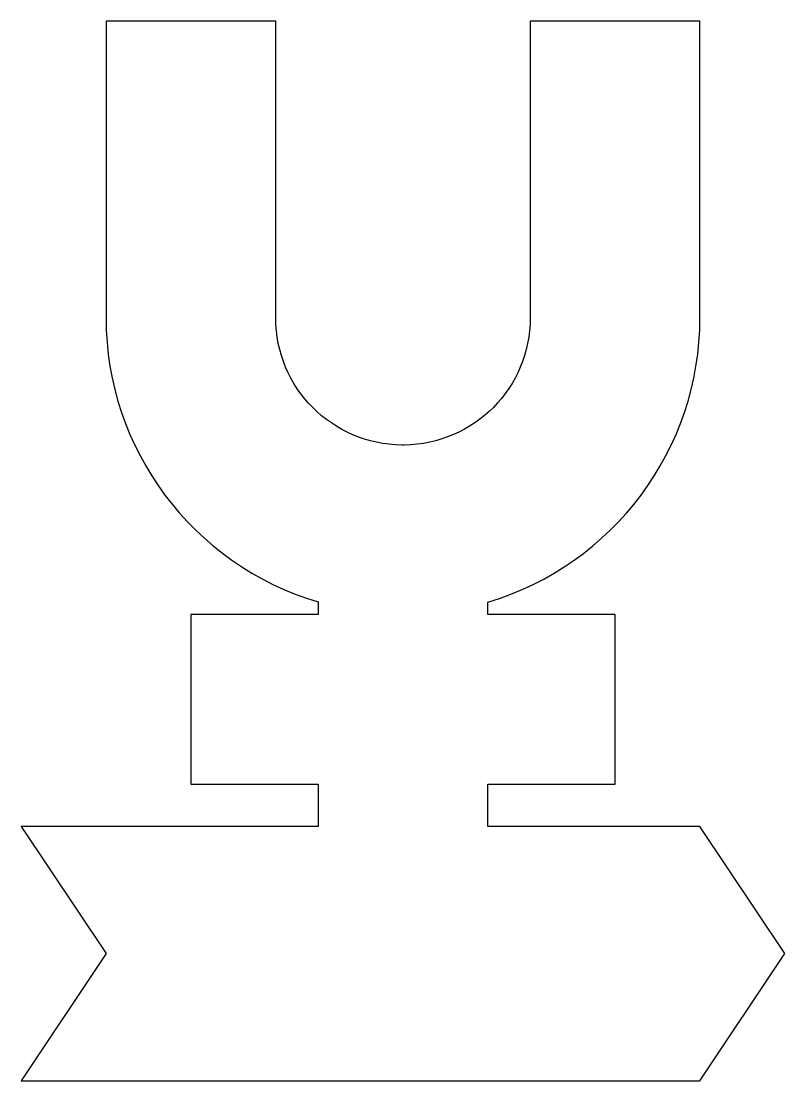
# Model space of a CAD drawing. Extents: x 0 to 9, y 0 to 12.5.
import ezdxf

# ---------------------------------------------------------------- set-up
doc = ezdxf.new("R2010")
doc.units = 0
doc.layers.add('Layer_1', color=7, linetype='CONTINUOUS')

msp = doc.modelspace()

# ---------------------------------------------------------------- linework, layer by layer
at = {"layer": 'Layer_1', "color": 7}
for p, q in [((0.999964, 12.500442), (0.9994, 8.99987)), ((2.999963, 12.500442), (0.999964, 12.500442)), ((2.999681, 8.99987), (2.999963, 12.500442)), ((5.99998, 12.500442), (5.999381, 8.99987)), ((7.999978, 12.500442), (5.99998, 12.500442)), ((7.999834, 8.99987), (7.999978, 12.500442)), ((4.514407, 7.500565), (4.489063, 7.500565)), ((3.499711, 5.649046), (3.499711, 5.500202)), ((5.500071, 5.500202), (5.500071, 5.647381)), ((3.499711, 5.500202), (1.999855, 5.500202)), ((1.999855, 5.500202), (1.999855, 3.500404)), ((6.99993, 5.500202), (5.500071, 5.500202)), ((6.99993, 3.500404), (6.99993, 5.500202)), ((1.999855, 3.500404), (3.499711, 3.500404)), ((3.499711, 3.500404), (3.499711, 3.000447)), ((5.500071, 3.000447), (5.500071, 3.500404)), ((5.500071, 3.500404), (6.99993, 3.500404)), ((3.499711, 3.000447), (0, 3.000447)), ((0, 3.000447), (0.999857, 1.500295)), ((7.999857, 3.000278), (5.500071, 3.000447)), ((8.999926, 1.500125), (7.999857, 3.000278)), ((0.999857, 1.500295), (0, 0.000171)), ((7.999857, 0.000001), (8.999926, 1.500125)), ((0, 0.000171), (7.999857, 0.000001))]:
    msp.add_line(p, q, dxfattribs=at)
for points in [[(0.9994, 8.99987), (1.000811, 7.453152), (2.017429, 6.090808), (3.499711, 5.649046)], [(4.489063, 7.500565), (3.665056, 7.506492), (3.000042, 8.175838), (2.999681, 8.99987)], [(5.999381, 8.99987), (5.999099, 8.17756), (5.33669, 7.508806), (4.514407, 7.500565)], [(5.500071, 5.647381), (6.982722, 6.089538), (7.999154, 7.4527), (7.999834, 8.99987)]]:
    msp.add_open_spline(points, degree=3, dxfattribs=at)

doc.saveas('drawing.dxf')
